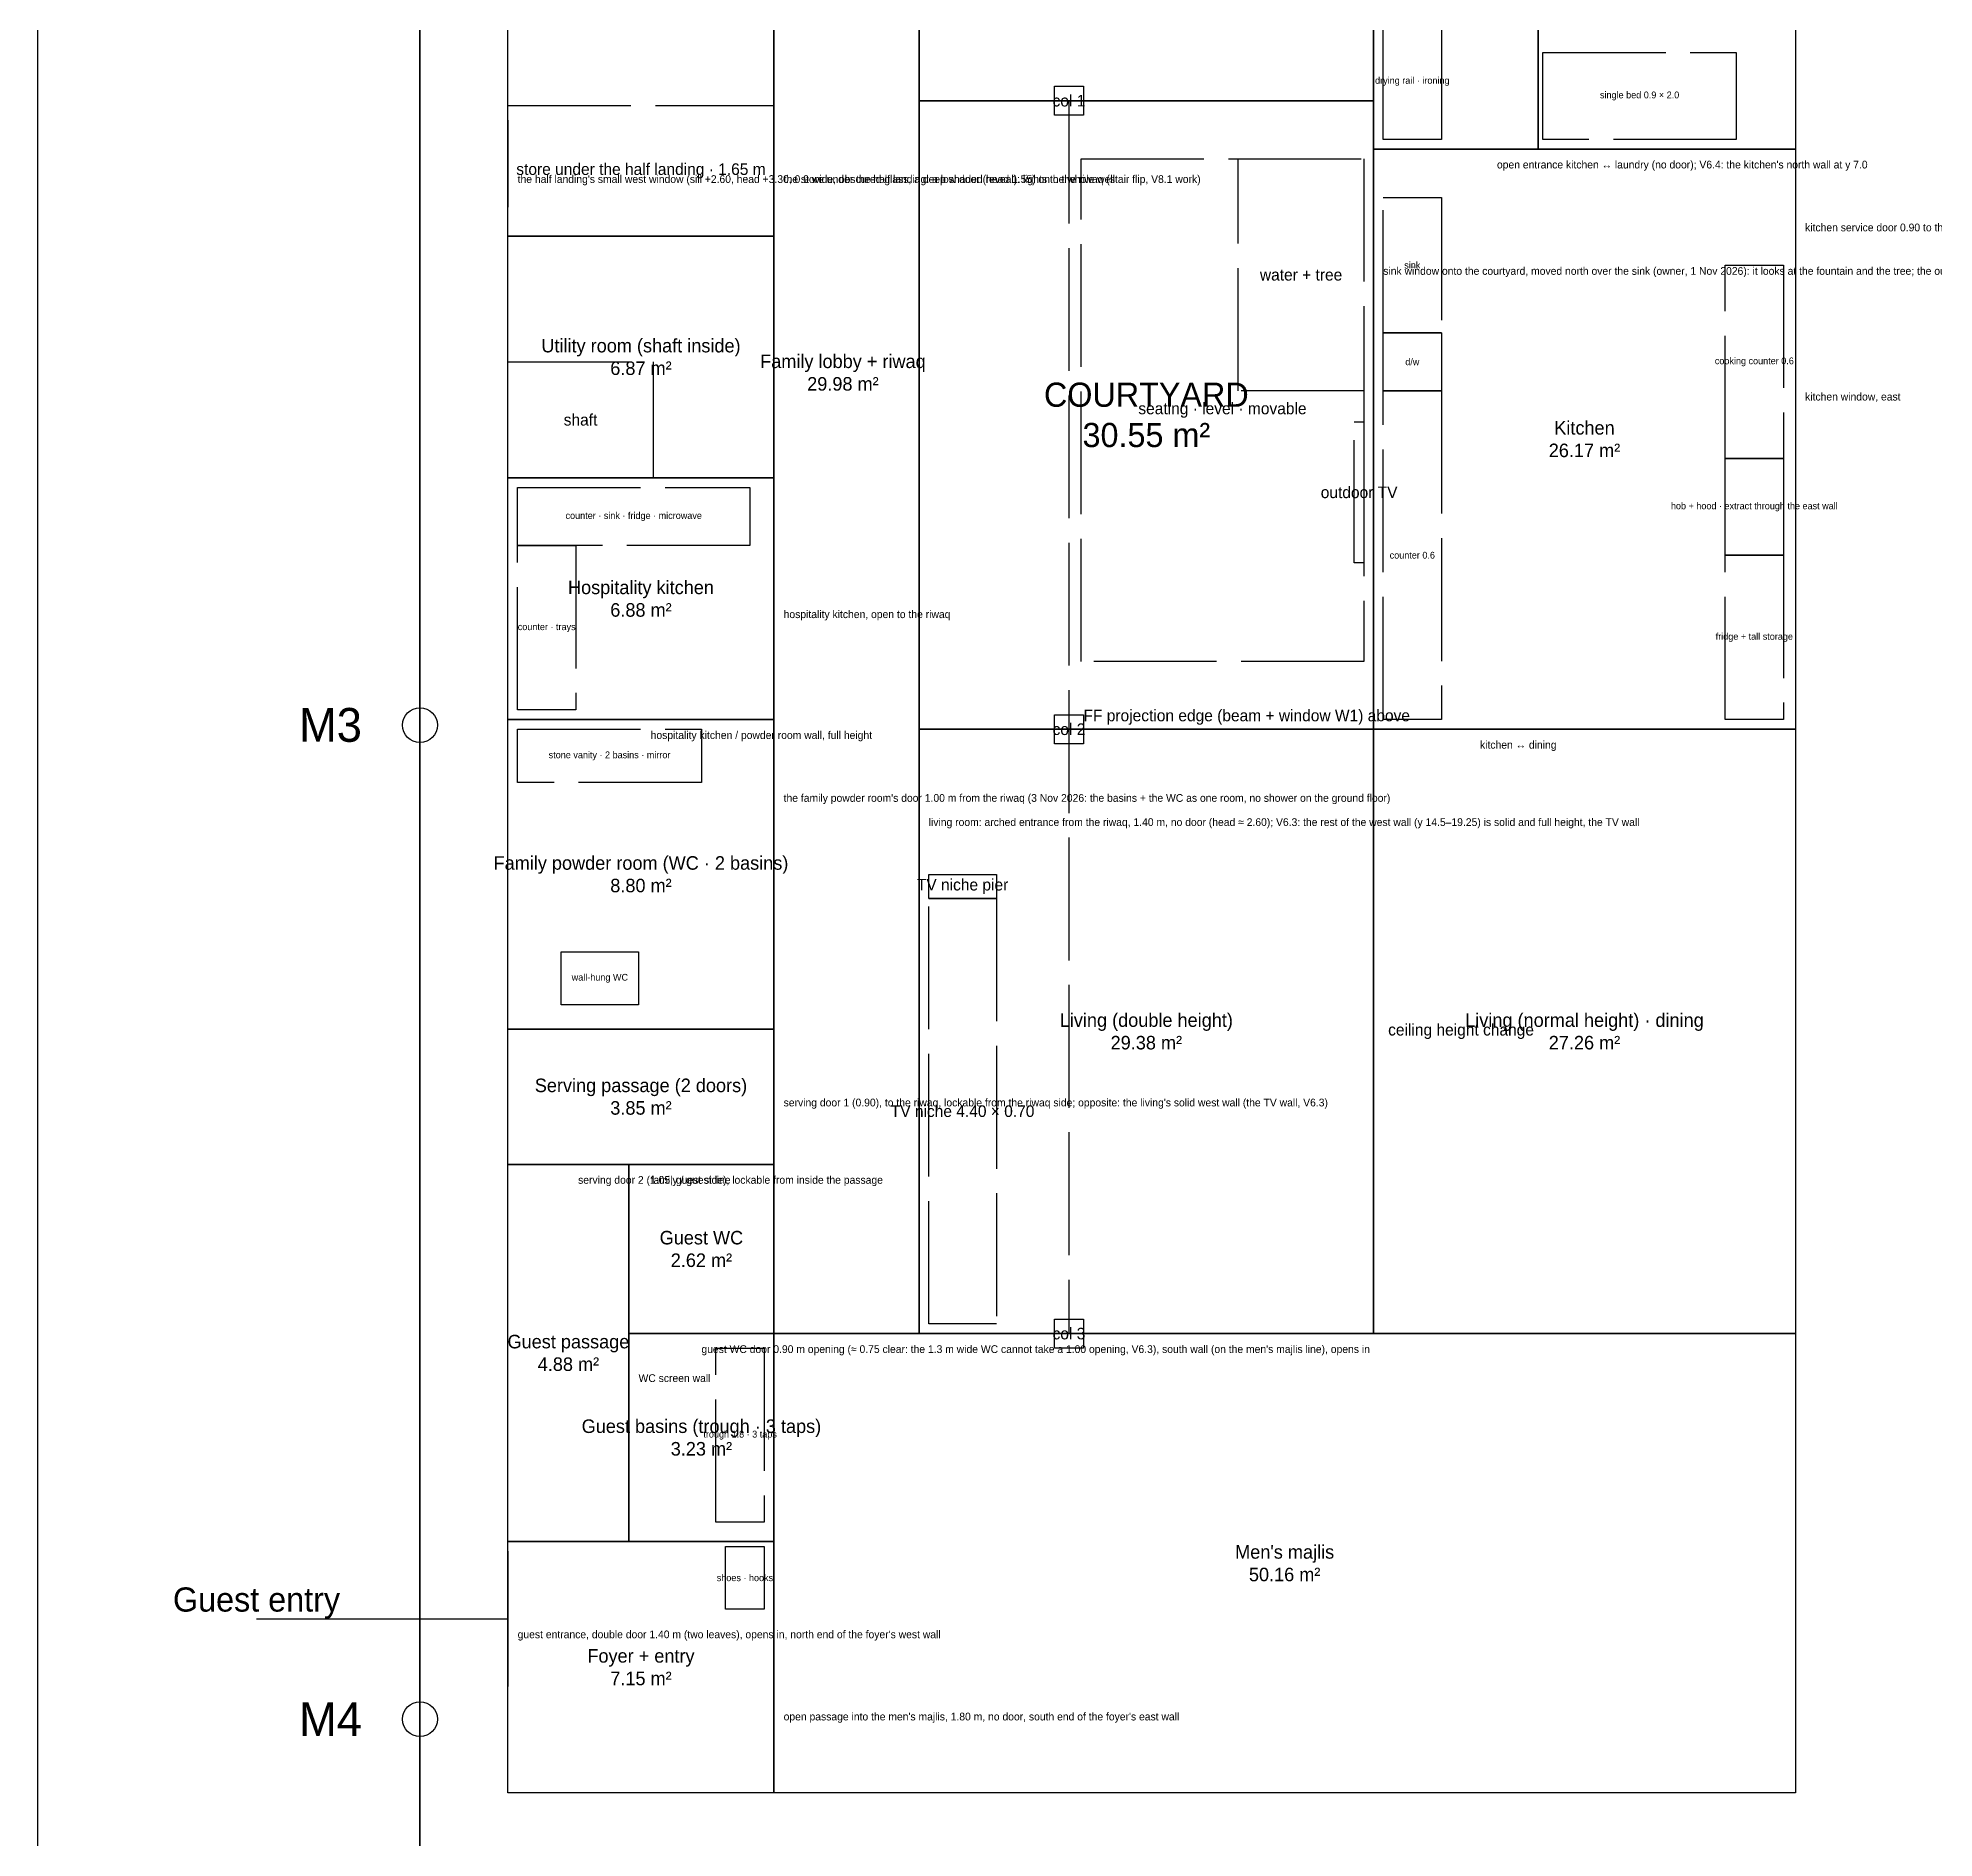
# Model space of a CAD drawing. Header units: metres. Extents: x -6.5 to 29.5, y -46.7 to 1.9.
# Drawn here: x -3.95 to 15.65, y -30.03 to -11.41 of the extents above; entities that cross this region are included whole.
import ezdxf

# ---------------------------------------------------------------- set-up
doc = ezdxf.new("R2010")
doc.units = ezdxf.units.M
doc.linetypes.add('DASHED', pattern=[1.524, 1.27, -0.254])
for name, color, linetype in [('BUILDING-OUTLINE', 1, 'CONTINUOUS'), ('COURTYARD', 150, 'CONTINUOUS'), ('DOORS', 1, 'CONTINUOUS'), ('ENTRIES', 30, 'CONTINUOUS'), ('FIXTURES', 8, 'DASHED'), ('MARKS', 4, 'DASHED'), ('OPENINGS', 6, 'CONTINUOUS'), ('ROOM-LABELS', 7, 'CONTINUOUS'), ('ROOMS-CIRC', 9, 'CONTINUOUS'), ('ROOMS-CORE', 252, 'CONTINUOUS'), ('ROOMS-FAMILY', 40, 'CONTINUOUS'), ('ROOMS-GUEST', 32, 'CONTINUOUS'), ('ROOMS-SERVICE', 140, 'CONTINUOUS'), ('SITE-DRIVEWAY', 5, 'CONTINUOUS'), ('SITE-ENVELOPE', 3, 'CONTINUOUS'), ('SITE-LAND', 8, 'CONTINUOUS'), ('SITE-PEGS', 94, 'CONTINUOUS'), ('WALLS-SPECIAL', 7, 'CONTINUOUS'), ('WINDOWS', 4, 'CONTINUOUS')]:
    doc.layers.add(name, color=color, linetype=linetype)

msp = doc.modelspace()

# ---------------------------------------------------------------- linework, layer by layer
at = {"layer": 'BUILDING-OUTLINE'}
msp.add_lwpolyline([(0.91, -5.563), (11.098, -5.563), (14.221, -11.312), (14.221, -29.563), (0.91, -29.563)], close=True, dxfattribs=at)
at = {"layer": 'COURTYARD'}
msp.add_lwpolyline([(5.16, -12.063), (9.86, -12.063), (9.86, -18.563), (5.16, -18.563)], close=True, dxfattribs=at)
at = {"layer": 'DOORS'}
for p, q in [((3.66, -12.263), (3.66, -13.163)), ((14.221, -12.763), (14.221, -13.663)), ((0.91, -18.463), (3.66, -18.463)), ((3.66, -18.613), (3.66, -19.613)), ((10.31, -18.563), (11.41, -18.563)), ((5.16, -18.663), (5.16, -20.063)), ((3.66, -21.813), (3.66, -22.713)), ((1.01, -23.063), (2.06, -23.063)), ((2.36, -24.813), (3.26, -24.813)), ((0.91, -27.063), (0.91, -28.463))]:
    msp.add_line(p, q, dxfattribs=at)
at = {"layer": 'ENTRIES'}
msp.add_line((-1.69, -27.763), (0.91, -27.763), dxfattribs=at)
at = {"layer": 'FIXTURES'}
for points in [[(9.96, -11.263), (10.56, -11.263), (10.56, -12.463), (9.96, -12.463)], [(11.61, -11.563), (13.61, -11.563), (13.61, -12.463), (11.61, -12.463)], [(9.96, -13.063), (10.56, -13.063), (10.56, -14.463), (9.96, -14.463)], [(13.496, -13.763), (14.096, -13.763), (14.096, -15.763), (13.496, -15.763)], [(9.96, -14.463), (10.56, -14.463), (10.56, -15.063), (9.96, -15.063)], [(9.96, -15.063), (10.56, -15.063), (10.56, -18.463), (9.96, -18.463)], [(13.496, -15.763), (14.096, -15.763), (14.096, -16.763), (13.496, -16.763)], [(1.01, -16.063), (3.41, -16.063), (3.41, -16.663), (1.01, -16.663)], [(1.01, -16.663), (1.61, -16.663), (1.61, -18.363), (1.01, -18.363)], [(13.496, -16.763), (14.096, -16.763), (14.096, -18.463), (13.496, -18.463)], [(1.01, -18.563), (2.91, -18.563), (2.91, -19.113), (1.01, -19.113)], [(1.46, -20.863), (2.26, -20.863), (2.26, -21.413), (1.46, -21.413)], [(3.06, -24.963), (3.56, -24.963), (3.56, -26.763), (3.06, -26.763)], [(3.16, -27.013), (3.56, -27.013), (3.56, -27.663), (3.16, -27.663)]]:
    msp.add_lwpolyline(points, close=True, dxfattribs=at)
at = {"layer": 'MARKS'}
for p, q in [((6.71, -12.063), (6.71, -24.813)), ((9.86, -18.563), (9.86, -24.813))]:
    msp.add_line(p, q, dxfattribs=at)
for points in [[(6.56, -11.913), (6.86, -11.913), (6.86, -12.213), (6.56, -12.213)], [(0.91, -12.113), (3.66, -12.113), (3.66, -13.463), (0.91, -13.463)], [(6.835, -12.663), (9.76, -12.663), (9.76, -17.863), (6.835, -17.863)], [(8.46, -12.663), (9.76, -12.663), (9.76, -15.063), (8.46, -15.063)], [(0.91, -14.763), (2.41, -14.763), (2.41, -15.963), (0.91, -15.963)], [(9.66, -15.383), (9.76, -15.383), (9.76, -16.843), (9.66, -16.843)], [(6.56, -18.413), (6.86, -18.413), (6.86, -18.713), (6.56, -18.713)], [(5.26, -20.063), (5.96, -20.063), (5.96, -20.313), (5.26, -20.313)], [(5.26, -20.313), (5.96, -20.313), (5.96, -24.713), (5.26, -24.713)], [(6.56, -24.663), (6.86, -24.663), (6.86, -24.963), (6.56, -24.963)]]:
    msp.add_lwpolyline(points, close=True, dxfattribs=at)
at = {"layer": 'OPENINGS'}
for p, q in [((10.61, -12.563), (11.46, -12.563)), ((3.66, -16.163), (3.66, -18.263)), ((3.66, -27.713), (3.66, -29.513))]:
    msp.add_line(p, q, dxfattribs=at)
at = {"layer": 'ROOMS-CIRC'}
msp.add_lwpolyline([(3.16, -5.563), (5.16, -5.563), (5.16, -24.813), (3.66, -24.813), (3.66, -7.763), (3.16, -7.763)], close=True, dxfattribs=at)
at = {"layer": 'ROOMS-CORE'}
for points in [[(0.91, -7.763), (3.66, -7.763), (3.66, -13.463), (0.91, -13.463)], [(0.91, -13.463), (3.66, -13.463), (3.66, -15.963), (0.91, -15.963)]]:
    msp.add_lwpolyline(points, close=True, dxfattribs=at)
at = {"layer": 'ROOMS-FAMILY'}
for points in [[(5.16, -5.563), (9.86, -5.563), (9.86, -12.063), (5.16, -12.063)], [(5.16, -18.563), (9.86, -18.563), (9.86, -24.813), (5.16, -24.813)], [(9.86, -18.563), (14.221, -18.563), (14.221, -24.813), (9.86, -24.813)]]:
    msp.add_lwpolyline(points, close=True, dxfattribs=at)
at = {"layer": 'ROOMS-GUEST'}
for points in [[(0.91, -23.063), (2.16, -23.063), (2.16, -26.963), (0.91, -26.963)], [(2.16, -23.063), (3.66, -23.063), (3.66, -24.813), (2.16, -24.813)], [(2.16, -24.813), (3.66, -24.813), (3.66, -26.963), (2.16, -26.963)], [(3.66, -24.813), (14.221, -24.813), (14.221, -29.563), (3.66, -29.563)], [(0.91, -26.963), (3.66, -26.963), (3.66, -29.563), (0.91, -29.563)]]:
    msp.add_lwpolyline(points, close=True, dxfattribs=at)
at = {"layer": 'ROOMS-SERVICE'}
for points in [[(9.86, -8.363), (11.56, -8.363), (11.56, -12.563), (9.86, -12.563)], [(11.56, -8.363), (12.619, -8.363), (14.221, -11.312), (14.221, -12.563), (11.56, -12.563)], [(9.86, -12.563), (14.221, -12.563), (14.221, -18.563), (9.86, -18.563)], [(0.91, -15.963), (3.66, -15.963), (3.66, -18.463), (0.91, -18.463)], [(0.91, -18.463), (3.66, -18.463), (3.66, -21.663), (0.91, -21.663)], [(0.91, -21.663), (3.66, -21.663), (3.66, -23.063), (0.91, -23.063)]]:
    msp.add_lwpolyline(points, close=True, dxfattribs=at)
at = {"layer": 'SITE-DRIVEWAY'}
msp.add_lwpolyline([(-3.95, -0.73), (0, 0), (0, -38.86), (-3.95, -39.59)], close=True, dxfattribs=at)
at = {"layer": 'SITE-ENVELOPE'}
msp.add_lwpolyline([(0, -38.86), (0, -3.05), (9.18, -1.36), (9.67, -1.22), (10.48, -1.65), (13.55, -7.3), (14.06, -8.86), (15.35, -9.4), (18.4, -14.8), (21.13, -21.04), (24.77, -34.3)], close=True, dxfattribs=at)
at = {"layer": 'SITE-LAND'}
msp.add_lwpolyline([(0, 0), (8.64, 1.59), (11.96, -0.17), (15.39, -6.51), (15.68, -7.37), (16.75, -7.83), (20.19, -13.91), (23.02, -20.37), (26.74, -33.94), (0, -38.86)], close=True, dxfattribs=at)
at = {"layer": 'SITE-PEGS'}
for centre in [(0, -18.52), (0, -28.8)]:
    msp.add_circle(centre, 0.18, dxfattribs=at)
at = {"layer": 'WALLS-SPECIAL'}
for p, q in [((9.86, -5.563), (9.86, -12.063)), ((0.91, -23.063), (3.66, -23.063)), ((2.16, -24.813), (2.16, -25.413))]:
    msp.add_line(p, q, dxfattribs=at)
at = {"layer": 'WINDOWS'}
for p, q in [((0.91, -12.263), (0.91, -13.163)), ((9.86, -12.863), (9.86, -14.463)), ((14.221, -14.263), (14.221, -15.663))]:
    msp.add_line(p, q, dxfattribs=at)

# ---------------------------------------------------------------- texts
at = {"layer": 'DOORS', "char_height": 0.08, "attachment_point": 1}
for s, insert in [('the store under the half landing: a low door (head 1.55) onto the riwaq (stair flip, V8.1 work)', (3.76, -12.833)), ('kitchen service door 0.90 to the east yard, lockable (owner decision), north end of the east wall (V6.4: moved 0.5 m with the wall)', (14.321, -13.333)), ('hospitality kitchen / powder room wall, full height', (2.385, -18.583)), ('kitchen ↔ dining', (10.96, -18.683)), ("the family powder room's door 1.00 m from the riwaq (3 Nov 2026: the basins + the WC as one room, no shower on the ground floor)", (3.76, -19.233)), ('living room: arched entrance from the riwaq, 1.40 m, no door (head ≈ 2.60); V6.3: the rest of the west wall (y 14.5–19.25) is solid and full height, the TV wall', (5.26, -19.483)), ("serving door 1 (0.90), to the riwaq, lockable from the riwaq side; opposite: the living's solid west wall (the TV wall, V6.3)", (3.76, -22.383)), ('serving door 2 (1.05, guest side), lockable from inside the passage', (1.635, -23.183)), ("guest WC door 0.90 m opening (≈ 0.75 clear: the 1.3 m wide WC cannot take a 1.00 opening, V6.3), south wall (on the men's majlis line), opens in", (2.91, -24.933)), ("guest entrance, double door 1.40 m (two leaves), opens in, north end of the foyer's west wall", (1.01, -27.883))]:
    msp.add_mtext(s, dxfattribs=dict(at, insert=insert))
at = {"layer": 'ENTRIES', "insert": (-1.69, -27.763), "char_height": 0.25, "attachment_point": 8}
msp.add_mtext('Guest entry', dxfattribs=at)
at = {"layer": 'FIXTURES', "char_height": 0.07, "attachment_point": 5}
for s, insert in [('drying rail · ironing', (10.26, -11.863)), ('single bed 0.9 × 2.0', (12.61, -12.013)), ('sink', (10.26, -13.763)), ('d/w', (10.26, -14.763)), ('cooking counter 0.6', (13.796, -14.763)), ('hob + hood · extract through the east wall', (13.796, -16.263)), ('counter · sink · fridge · microwave', (2.21, -16.363)), ('counter 0.6', (10.26, -16.763)), ('counter · trays', (1.31, -17.513)), ('fridge + tall storage', (13.796, -17.613)), ('stone vanity · 2 basins · mirror', (1.96, -18.838)), ('wall-hung WC', (1.86, -21.138)), ('trough 1.8 · 3 taps', (3.31, -25.863)), ('shoes · hooks', (3.36, -27.338))]:
    msp.add_mtext(s, dxfattribs=dict(at, insert=insert))
at = {"layer": 'MARKS', "char_height": 0.12}
for s, insert, attachment_point in [('col 1', (6.71, -12.063), 5), ('store under the half landing · 1.65 m', (2.285, -12.788), 5), ('water + tree', (9.11, -13.863), 5), ('seating · level · movable', (8.297, -15.263), 5), ('shaft', (1.66, -15.363), 5), ('outdoor TV', (9.71, -16.113), 5), ('FF projection edge (beam + window W1) above', (6.86, -18.438), 4), ('col 2', (6.71, -18.563), 5), ('TV niche pier', (5.61, -20.188), 5), ('ceiling height change', (10.01, -21.688), 4), ('TV niche 4.40 × 0.70', (5.61, -22.513), 5), ('col 3', (6.71, -24.813), 5)]:
    msp.add_mtext(s, dxfattribs=dict(at, insert=insert, attachment_point=attachment_point))
at = {"layer": 'OPENINGS', "char_height": 0.08, "attachment_point": 1}
for s, insert in [("open entrance kitchen ↔ laundry (no door); V6.4: the kitchen's north wall at y 7.0", (11.135, -12.683)), ('hospitality kitchen, open to the riwaq', (3.76, -17.333)), ("open passage into the men's majlis, 1.80 m, no door, south end of the foyer's east wall", (3.76, -28.733))]:
    msp.add_mtext(s, dxfattribs=dict(at, insert=insert))
at = {"layer": 'ROOM-LABELS', "attachment_point": 5}
for s, insert, char_height in [('Utility room (shaft inside)\\P6.87 m²', (2.285, -14.713), 0.14), ('Family lobby + riwaq\\P29.98 m²', (4.373, -14.875), 0.14), ('COURTYARD\\P30.55 m²', (7.51, -15.313), 0.25), ('Kitchen\\P26.17 m²', (12.04, -15.563), 0.14), ('Hospitality kitchen\\P6.88 m²', (2.285, -17.213), 0.14), ('Family powder room (WC · 2 basins)\\P8.80 m²', (2.285, -20.063), 0.14), ('Living (double height)\\P29.38 m²', (7.51, -21.688), 0.14), ('Living (normal height) · dining\\P27.26 m²', (12.04, -21.688), 0.14), ('Serving passage (2 doors)\\P3.85 m²', (2.285, -22.363), 0.14), ('Guest WC\\P2.62 m²', (2.91, -23.938), 0.14), ('Guest passage\\P4.88 m²', (1.535, -25.013), 0.14), ('Guest basins (trough · 3 taps)\\P3.23 m²', (2.91, -25.888), 0.14), ("Men's majlis\\P50.16 m²", (8.94, -27.188), 0.14), ('Foyer + entry\\P7.15 m²', (2.285, -28.263), 0.14)]:
    msp.add_mtext(s, dxfattribs=dict(at, insert=insert, char_height=char_height))
at = {"layer": 'SITE-PEGS', "char_height": 0.35, "attachment_point": 6}
for s, insert in [('M3', (-0.6, -18.52)), ('M4', (-0.6, -28.8))]:
    msp.add_mtext(s, dxfattribs=dict(at, insert=insert))
at = {"layer": 'WALLS-SPECIAL', "char_height": 0.08, "attachment_point": 1}
for s, insert in [('family / guest line', (2.385, -23.183)), ('WC screen wall', (2.26, -25.233))]:
    msp.add_mtext(s, dxfattribs=dict(at, insert=insert))
at = {"layer": 'WINDOWS', "char_height": 0.08, "attachment_point": 1}
for s, insert in [("the half landing's small west window (sill +2.60, head +3.30, 0.9 wide, obscured glass, a deep shaded reveal): lights the whole well", (1.01, -12.833)), ('sink window onto the courtyard, moved north over the sink (owner, 1 Nov 2026): it looks at the fountain and the tree; the outdoor TV south of it', (9.96, -13.783)), ('kitchen window, east', (14.321, -15.083))]:
    msp.add_mtext(s, dxfattribs=dict(at, insert=insert))

doc.saveas('drawing.dxf')
